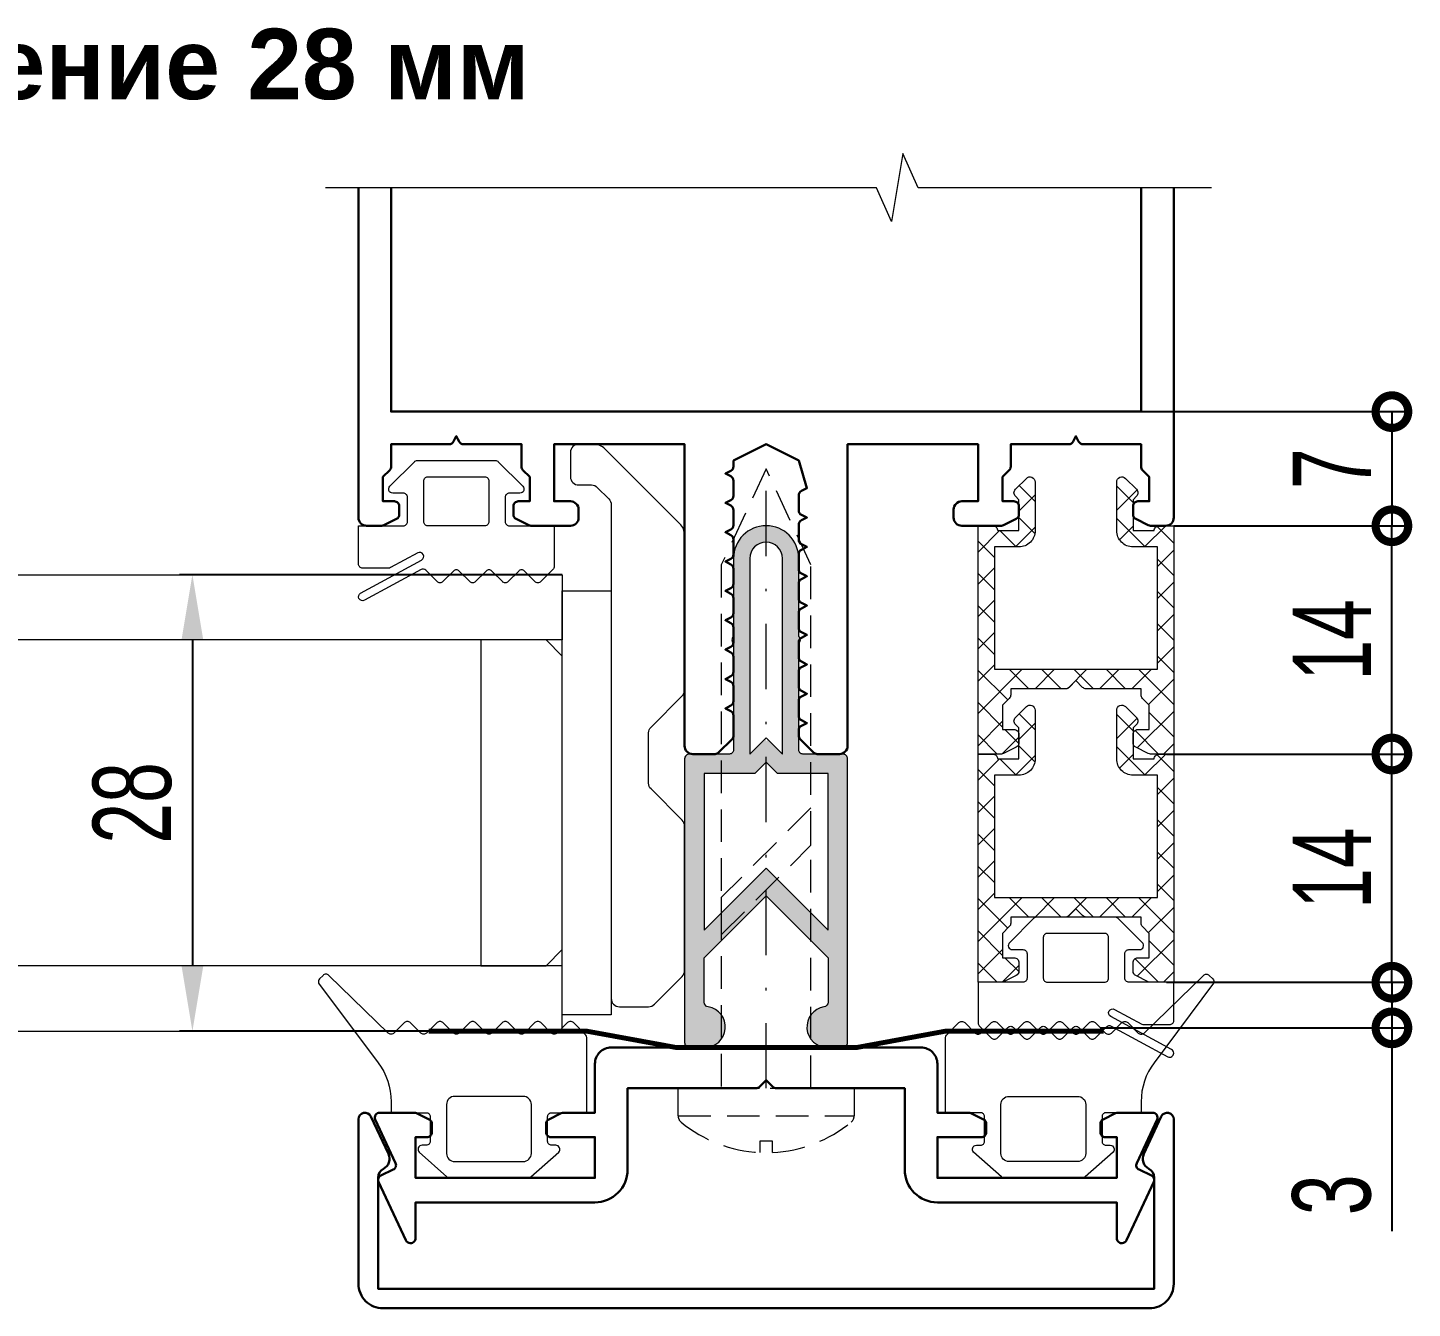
# Model space of a CAD drawing. Extents: x -37 to 8820, y -336 to 478.
# Drawn here: x 5560.3 to 5613.4, y 180.2 to 229.3 of the extents above; entities that cross this region are included whole.
import ezdxf

# ---------------------------------------------------------------- set-up
doc = ezdxf.new("R2010")
doc.units = 0
doc.header["$LTSCALE"] = 5
doc.linetypes.add('DASHDOT', pattern=[1, 0.5, -0.25, 0, -0.25])
doc.linetypes.add('HIDDEN', pattern=[0.375, 0.25, -0.125])
doc.layers.get('0').update_dxf_attribs({"linetype": 'CONTINUOUS', "lineweight": 30})
doc.layers.get('DEFPOINTS').update_dxf_attribs({"linetype": 'CONTINUOUS'})
for name, color, linetype, lineweight in [('1', 6, 'DASHDOT', 13), ('2', 3, 'HIDDEN', 13), ('Dimentions', 5, 'CONTINUOUS', 15), ('Glass', 5, 'CONTINUOUS', 20), ('Ал подклад', 7, 'CONTINUOUS', 20), ('Герлен', 7, 'CONTINUOUS', 60), ('Зигзаг', 1, 'CONTINUOUS', 15), ('Подкладки', 1, 'CONTINUOUS', 20), ('Текстовый', 7, 'CONTINUOUS', 9), ('Уплотнители', 1, 'CONTINUOUS', 20), ('Штриховка', 1, 'CONTINUOUS', 5)]:
    doc.layers.add(name, color=color, linetype=linetype, lineweight=lineweight)
doc.styles.add('3', font='RUSS.SHX', dxfattribs={"width": 0.7, "height": 3})
doc.styles.add('Каталожный', font='arial.ttf', dxfattribs={"height": 2.5})
doc.dimstyles.new('MX1_6', dxfattribs={"dimtxt": 3, "dimasz": 2.5, "dimexe": 0.5, "dimexo": 0, "dimgap": 0.8, "dimtad": 1, "dimlfac": 1.6, "dimdsep": 46, "dimtxsty": '3', "dimcen": 0, "dimclrd": 256, "dimclre": 256, "dimclrt": 256, "dimaunit": 1, "dimadec": 0, "dimazin": 0, "dimtfac": 1, "dimtmove": 0, "dimatfit": 1, "dimfxl": 1, "dimtvp": 1, "dimtolj": 1, "dimtzin": 0, "dimarcsym": 0})

# ---------------------------------------------------------------- blocks, each defined once
blk = doc.blocks.new('*D118')
at = {"layer": 'DEFPOINTS', "color": 0, "linetype": 'Continuous', "transparency": 16777216}
for p in [(5580.841, 208.373), (5566.662, 190.873), (5580.841, 190.873)]:
    blk.add_point(p, dxfattribs=at)
at = {"layer": 'Dimentions', "linetype": 'Continuous', "lineweight": -2, "transparency": 16777216}
for p, q in [((5580.841, 208.373), (5566.162, 208.373)), ((5566.662, 205.873), (5566.662, 193.373)), ((5580.841, 190.873), (5566.162, 190.873))]:
    blk.add_line(p, q, dxfattribs=at)
at = {"layer": 'Dimentions', "linetype": 'Continuous', "transparency": 16777216}
for points in [[(5566.246, 205.873), (5567.079, 205.873), (5566.662, 208.373)], [(5566.246, 193.373), (5567.079, 193.373), (5566.662, 190.873)]]:
    blk.add_solid(points, dxfattribs=at)
at = {"layer": 'Dimentions', "linetype": 'Continuous', "transparency": 16777216, "insert": (5564.362, 199.623), "char_height": 3, "attachment_point": 5, "rotation": 90, "style": '3'}
blk.add_mtext('\\A1;28', dxfattribs=at)
blk = doc.blocks.new('_DotSmall')
at = {"color": 0, "linetype": 'ByBlock', "const_width": 0.5}
blk.add_lwpolyline([(-0.0625, 0, 1), (0.0625, 0, 1)], format="xyb", close=True, dxfattribs=at)
blk = doc.blocks.new('*D120')
at = {"layer": 'DEFPOINTS', "color": 0, "linetype": 'Continuous', "transparency": 16777216}
for p in [(5604.279, 210.248), (5612.641, 210.248), (5603.998, 201.498)]:
    blk.add_point(p, dxfattribs=at)
at = {"layer": 'Dimentions', "linetype": 'Continuous', "lineweight": -2, "transparency": 16777216}
for p, q in [((5604.279, 210.248), (5613.141, 210.248)), ((5612.641, 201.498), (5612.641, 210.248)), ((5603.998, 201.498), (5613.141, 201.498))]:
    blk.add_line(p, q, dxfattribs=at)
at = {"layer": 'Dimentions', "linetype": 'Continuous', "lineweight": -2, "transparency": 16777216, "xscale": 2.5, "yscale": 2.5, "zscale": 2.5}
for p, rotation in [((5612.641, 210.248), 90), ((5612.641, 201.498), 270)]:
    blk.add_blockref('_DotSmall', p, dxfattribs=dict(at, rotation=rotation))
at = {"layer": 'Dimentions', "linetype": 'Continuous', "transparency": 16777216, "insert": (5610.341, 205.873), "char_height": 3, "attachment_point": 5, "rotation": 90, "style": '3'}
blk.add_mtext('\\A1;14', dxfattribs=at)
blk = doc.blocks.new('*D121')
at = {"layer": 'DEFPOINTS', "color": 0, "linetype": 'Continuous', "transparency": 16777216}
for p in [(5603.029, 214.623), (5609.817, 210.248), (5612.641, 210.248)]:
    blk.add_point(p, dxfattribs=at)
at = {"layer": 'Dimentions', "linetype": 'Continuous', "lineweight": -2, "transparency": 16777216}
for p, q in [((5603.029, 214.623), (5613.141, 214.623)), ((5612.641, 214.623), (5612.641, 210.248)), ((5609.817, 210.248), (5613.141, 210.248))]:
    blk.add_line(p, q, dxfattribs=at)
at = {"layer": 'Dimentions', "linetype": 'Continuous', "lineweight": -2, "transparency": 16777216, "xscale": 2.5, "yscale": 2.5, "zscale": 2.5}
for p, rotation in [((5612.641, 214.623), 90), ((5612.641, 210.248), 270)]:
    blk.add_blockref('_DotSmall', p, dxfattribs=dict(at, rotation=rotation))
at = {"layer": 'Dimentions', "linetype": 'Continuous', "transparency": 16777216, "insert": (5610.341, 212.436), "char_height": 3, "attachment_point": 5, "rotation": 90, "style": '3'}
blk.add_mtext('\\A1;7', dxfattribs=at)
blk = doc.blocks.new('*D969')
at = {"layer": 'DEFPOINTS', "color": 0, "linetype": 'Continuous', "transparency": 16777216}
for p in [(5604.279, 201.498), (5612.641, 201.498), (5603.998, 192.748)]:
    blk.add_point(p, dxfattribs=at)
at = {"layer": 'Dimentions', "linetype": 'Continuous', "lineweight": -2, "transparency": 16777216}
for p, q in [((5604.279, 201.498), (5613.141, 201.498)), ((5612.641, 192.748), (5612.641, 201.498)), ((5603.998, 192.748), (5613.141, 192.748))]:
    blk.add_line(p, q, dxfattribs=at)
at = {"layer": 'Dimentions', "linetype": 'Continuous', "lineweight": -2, "transparency": 16777216, "xscale": 2.5, "yscale": 2.5, "zscale": 2.5}
for p, rotation in [((5612.641, 201.498), 90), ((5612.641, 192.748), 270)]:
    blk.add_blockref('_DotSmall', p, dxfattribs=dict(at, rotation=rotation))
at = {"layer": 'Dimentions', "linetype": 'Continuous', "transparency": 16777216, "insert": (5610.341, 197.123), "char_height": 3, "attachment_point": 5, "rotation": 90, "style": '3'}
blk.add_mtext('\\A1;14', dxfattribs=at)
blk = doc.blocks.new('*D976')
at = {"layer": 'DEFPOINTS', "color": 0, "linetype": 'Continuous', "transparency": 16777216}
for p in [(5608.706, 192.748), (5601.466, 191), (5612.641, 191)]:
    blk.add_point(p, dxfattribs=at)
at = {"layer": 'Dimentions', "linetype": 'Continuous', "lineweight": -2, "transparency": 16777216}
for p, q in [((5612.641, 192.748), (5612.641, 195.248)), ((5608.706, 192.748), (5613.141, 192.748)), ((5612.641, 192.748), (5612.641, 191)), ((5601.466, 191), (5613.141, 191)), ((5612.641, 191), (5612.641, 183.2))]:
    blk.add_line(p, q, dxfattribs=at)
at = {"layer": 'Dimentions', "linetype": 'Continuous', "lineweight": -2, "transparency": 16777216, "xscale": 2.5, "yscale": 2.5, "zscale": 2.5}
for p, rotation in [((5612.641, 192.748), 270), ((5612.641, 191), 90)]:
    blk.add_blockref('_DotSmall', p, dxfattribs=dict(at, rotation=rotation))
at = {"layer": 'Dimentions', "linetype": 'Continuous', "transparency": 16777216, "insert": (5610.341, 184.6), "char_height": 3, "attachment_point": 5, "rotation": 90, "style": '3'}
blk.add_mtext('\\A1;3', dxfattribs=at)

msp = doc.modelspace()

# ---------------------------------------------------------------- hatches: boundary and pattern name
at = {"layer": 'Штриховка', "lineweight": 5}
h = msp.add_hatch(dxfattribs=at)
h.set_pattern_fill('ANSI37', color=256, scale=7, style=0)
h.set_pattern_definition([(45, (7993.8997, 7342.0331), (-0.61871843, 0.61871843), []), (135, (7993.8997, 7342.0331), (-0.61871843, -0.61871843), [])])
edge = h.paths.add_edge_path()
edge.add_line((5600.5289, 204.3107), (5600.2713, 204.0531))
edge.add_arc((5600.1387, 204.1857), 0.1875, 270, 315, ccw=False)
edge.add_line((5600.1387, 203.9982), (5598.0289, 203.9982))
edge.add_line((5598.0289, 203.9982), (5598.0289, 203.7634))
edge.add_arc((5597.8414, 203.7634), 0.1875, -45, 0, ccw=False)
edge.add_line((5597.974, 203.6308), (5597.7164, 203.3732))
edge.add_line((5597.7164, 203.3732), (5597.7164, 202.4357))
edge.add_line((5597.7164, 202.4357), (5598.1539, 202.4357))
edge.add_arc((5598.1539, 202.2482), 0.1875, 0, 90, ccw=False)
edge.add_line((5598.3414, 202.2482), (5598.3414, 201.9266))
edge.add_arc((5598.1539, 201.9266), 0.1875, 296.56505, 360, ccw=False)
edge.add_line((5598.2377, 201.7589), (5597.756, 201.518))
edge.add_arc((5597.6721, 201.6857), 0.1875, 270, 296.56505, ccw=False)
edge.add_line((5597.6721, 201.4982), (5596.7789, 201.4982))
edge.add_line((5596.7789, 201.4982), (5596.7789, 210.2482))
edge.add_line((5596.7789, 210.2482), (5597.3414, 210.2482))
edge.add_arc((5597.3414, 210.0607), 0.1875, 0, 90, ccw=False)
edge.add_line((5597.5289, 210.0607), (5598.3414, 210.0607))
edge.add_line((5598.3414, 210.0607), (5598.3414, 211.2482))
edge.add_line((5598.3414, 211.2482), (5598.2088, 211.3808))
edge.add_arc((5598.3414, 211.5134), 0.1875, 135, 225, ccw=False)
edge.add_line((5598.2088, 211.6459), (5598.628, 212.0651))
edge.add_arc((5598.7682, 211.925), 0.1982, 0, 135, ccw=False)
edge.add_line((5598.9664, 211.925), (5598.9664, 210.0607))
edge.add_arc((5598.3414, 210.0607), 0.625, -90, 0, ccw=False)
edge.add_line((5598.3414, 209.4357), (5597.4039, 209.4357))
edge.add_line((5597.4039, 209.4357), (5597.4039, 204.7482))
edge.add_line((5597.4039, 204.7482), (5603.6539, 204.7482))
edge.add_line((5603.6539, 204.7482), (5603.6539, 209.4357))
edge.add_line((5603.6539, 209.4357), (5602.7164, 209.4357))
edge.add_arc((5602.7164, 210.0607), 0.625, 180, 270, ccw=False)
edge.add_line((5602.0914, 210.0607), (5602.0914, 211.925))
edge.add_arc((5602.2896, 211.925), 0.1982, 45, 180, ccw=False)
edge.add_line((5602.4298, 212.0651), (5602.849, 211.6459))
edge.add_arc((5602.7164, 211.5134), 0.1875, -45, 45, ccw=False)
edge.add_line((5602.849, 211.3808), (5602.7164, 211.2482))
edge.add_line((5602.7164, 211.2482), (5602.7164, 210.0607))
edge.add_line((5602.7164, 210.0607), (5603.5289, 210.0607))
edge.add_arc((5603.7164, 210.0607), 0.1875, 90, 180, ccw=False)
edge.add_line((5603.7164, 210.2482), (5604.2789, 210.2482))
edge.add_line((5604.2789, 210.2482), (5604.2789, 201.4982))
edge.add_line((5604.2789, 201.4982), (5603.3857, 201.4982))
edge.add_arc((5603.3857, 201.6857), 0.1875, 243.43495, 270, ccw=False)
edge.add_line((5603.3018, 201.518), (5602.82, 201.7589))
edge.add_arc((5602.9039, 201.9266), 0.1875, 180, 243.43495, ccw=False)
edge.add_line((5602.7164, 201.9266), (5602.7164, 202.2482))
edge.add_arc((5602.9039, 202.2482), 0.1875, 90, 180, ccw=False)
edge.add_line((5602.9039, 202.4357), (5603.3414, 202.4357))
edge.add_line((5603.3414, 202.4357), (5603.3414, 203.3732))
edge.add_line((5603.3414, 203.3732), (5603.0838, 203.6308))
edge.add_arc((5603.2164, 203.7634), 0.1875, 180, 225, ccw=False)
edge.add_line((5603.0289, 203.7634), (5603.0289, 203.9982))
edge.add_line((5603.0289, 203.9982), (5600.9191, 203.9982))
edge.add_arc((5600.9191, 204.1857), 0.1875, 225, 270, ccw=False)
edge.add_line((5600.7865, 204.0531), (5600.5289, 204.3107))
at = {"layer": 'Штриховка'}
h = msp.add_hatch(color=256, dxfattribs=at)
h.paths.add_polyline_path([(5585.7164, 201.4982, 0.4142136), (5585.5289, 201.3107), (5585.5289, 190.4357, 0.4142136), (5585.7164, 190.2482), (5586.3101, 190.2482, 0.9221128), (5586.4361, 191.8005, -0.3675232), (5586.2789, 191.9855), (5586.2789, 193.6857), (5587.1539, 194.5607), (5587.1539, 195.6214), (5586.2789, 194.7464), (5586.2789, 200.7482), (5587.1539, 200.7482), (5587.1539, 201.4982)])
h.paths.add_polyline_path([(5590.1539, 201.4982), (5590.1539, 200.7482), (5591.0289, 200.7482), (5591.0289, 194.7464), (5590.1539, 195.6214), (5590.1539, 194.5607), (5591.0289, 193.6857), (5591.0289, 191.9855, -0.3675232), (5590.8716, 191.8005, 0.9221128), (5590.9976, 190.2482), (5591.5914, 190.2482, 0.4142136), (5591.7789, 190.4357), (5591.7789, 201.3107, 0.4142136), (5591.5914, 201.4982)])
h.paths.add_polyline_path([(5588.6539, 197.1214), (5588.6539, 196.0607), (5590.1539, 194.5607), (5590.1539, 195.6214)])
h.paths.add_polyline_path([(5587.1539, 195.6214), (5587.1539, 194.5607), (5588.6539, 196.0607), (5588.6539, 197.1214)])
h.paths.add_polyline_path([(5587.4039, 208.9982), (5587.4039, 205.9982), (5587.4039, 205.7703, -0.0283601), (5587.4027, 205.7491, 0.0024178), (5587.4039, 205.7482), (5587.4039, 201.6544, -0.4142136), (5587.2476, 201.4982), (5587.1539, 201.4982), (5587.1539, 200.7482), (5587.4179, 200.7482), (5588.6539, 201.9842), (5588.6539, 202.1232), (5588.0289, 201.4982), (5588.0289, 208.9982, -0.4142136), (5588.6539, 209.6232), (5588.6539, 210.2482, 0.4142136)])
h.paths.add_polyline_path([(5588.6539, 210.2482), (5588.6539, 209.6232, -0.4142136), (5589.2789, 208.9982), (5589.2789, 202.6092), (5589.9039, 203.2342), (5589.9039, 203.5386), (5589.9039, 205.7482), (5589.9039, 205.7886, -0.1989758), (5589.9588, 205.9212, 0.1550132), (5589.9039, 205.9982), (5589.9039, 208.9982, 0.4142136)])
h.paths.add_polyline_path([(5588.8806, 200.9609), (5589.0932, 200.7482), (5590.1539, 200.7482), (5590.1539, 201.4982), (5590.0601, 201.4982, -0.4142136), (5589.9039, 201.6544), (5589.9039, 201.9842)])
h.paths.add_polyline_path([(5587.4179, 200.7482), (5588.2145, 200.7482), (5588.6539, 201.1875), (5588.6539, 201.9842)], flags=16)
h.paths.add_polyline_path([(5588.7234, 202.0537), (5588.6539, 201.9842), (5588.6539, 201.1875), (5588.8806, 200.9609), (5589.9039, 201.9842), (5589.9039, 203.2342), (5589.2789, 202.6092), (5589.2789, 201.4982)])
at = {"layer": 'Штриховка', "lineweight": 5}
h = msp.add_hatch(dxfattribs=at)
h.set_pattern_fill('ANSI37', color=256, scale=7, style=0)
h.set_pattern_definition([(45, (7993.8997, 7333.2831), (-0.61871843, 0.61871843), []), (135, (7993.8997, 7333.2831), (-0.61871843, -0.61871843), [])])
edge = h.paths.add_edge_path()
edge.add_line((5600.5289, 195.5607), (5600.2713, 195.3031))
edge.add_arc((5600.1387, 195.4357), 0.1875, 270, 315, ccw=False)
edge.add_line((5600.1387, 195.2482), (5598.0289, 195.2482))
edge.add_line((5598.0289, 195.2482), (5598.0289, 195.0134))
edge.add_arc((5597.8414, 195.0134), 0.1875, -45, 0, ccw=False)
edge.add_line((5597.974, 194.8808), (5597.7164, 194.6232))
edge.add_line((5597.7164, 194.6232), (5597.7164, 193.6857))
edge.add_line((5597.7164, 193.6857), (5598.1539, 193.6857))
edge.add_arc((5598.1539, 193.4982), 0.1875, 0, 90, ccw=False)
edge.add_line((5598.3414, 193.4982), (5598.3414, 193.1766))
edge.add_arc((5598.1539, 193.1766), 0.1875, 296.56505, 360, ccw=False)
edge.add_line((5598.2377, 193.0089), (5597.756, 192.768))
edge.add_arc((5597.6721, 192.9357), 0.1875, 270, 296.56505, ccw=False)
edge.add_line((5597.6721, 192.7482), (5596.7789, 192.7482))
edge.add_line((5596.7789, 192.7482), (5596.7789, 201.4982))
edge.add_line((5596.7789, 201.4982), (5597.3414, 201.4982))
edge.add_arc((5597.3414, 201.3107), 0.1875, 0, 90, ccw=False)
edge.add_line((5597.5289, 201.3107), (5598.3414, 201.3107))
edge.add_line((5598.3414, 201.3107), (5598.3414, 202.4982))
edge.add_line((5598.3414, 202.4982), (5598.2088, 202.6308))
edge.add_arc((5598.3414, 202.7634), 0.1875, 135, 225, ccw=False)
edge.add_line((5598.2088, 202.8959), (5598.628, 203.3151))
edge.add_arc((5598.7682, 203.175), 0.1982, 0, 135, ccw=False)
edge.add_line((5598.9664, 203.175), (5598.9664, 201.3107))
edge.add_arc((5598.3414, 201.3107), 0.625, -90, 0, ccw=False)
edge.add_line((5598.3414, 200.6857), (5597.4039, 200.6857))
edge.add_line((5597.4039, 200.6857), (5597.4039, 195.9982))
edge.add_line((5597.4039, 195.9982), (5603.6539, 195.9982))
edge.add_line((5603.6539, 195.9982), (5603.6539, 200.6857))
edge.add_line((5603.6539, 200.6857), (5602.7164, 200.6857))
edge.add_arc((5602.7164, 201.3107), 0.625, 180, 270, ccw=False)
edge.add_line((5602.0914, 201.3107), (5602.0914, 203.175))
edge.add_arc((5602.2896, 203.175), 0.1982, 45, 180, ccw=False)
edge.add_line((5602.4298, 203.3151), (5602.849, 202.8959))
edge.add_arc((5602.7164, 202.7634), 0.1875, -45, 45, ccw=False)
edge.add_line((5602.849, 202.6308), (5602.7164, 202.4982))
edge.add_line((5602.7164, 202.4982), (5602.7164, 201.3107))
edge.add_line((5602.7164, 201.3107), (5603.5289, 201.3107))
edge.add_arc((5603.7164, 201.3107), 0.1875, 90, 180, ccw=False)
edge.add_line((5603.7164, 201.4982), (5604.2789, 201.4982))
edge.add_line((5604.2789, 201.4982), (5604.2789, 192.7482))
edge.add_line((5604.2789, 192.7482), (5603.3857, 192.7482))
edge.add_arc((5603.3857, 192.9357), 0.1875, 243.43495, 270, ccw=False)
edge.add_line((5603.3018, 192.768), (5602.82, 193.0089))
edge.add_arc((5602.9039, 193.1766), 0.1875, 180, 243.43495, ccw=False)
edge.add_line((5602.7164, 193.1766), (5602.7164, 193.4982))
edge.add_arc((5602.9039, 193.4982), 0.1875, 90, 180, ccw=False)
edge.add_line((5602.9039, 193.6857), (5603.3414, 193.6857))
edge.add_line((5603.3414, 193.6857), (5603.3414, 194.6232))
edge.add_line((5603.3414, 194.6232), (5603.0838, 194.8808))
edge.add_arc((5603.2164, 195.0134), 0.1875, 180, 225, ccw=False)
edge.add_line((5603.0289, 195.0134), (5603.0289, 195.2482))
edge.add_line((5603.0289, 195.2482), (5600.9191, 195.2482))
edge.add_arc((5600.9191, 195.4357), 0.1875, 225, 270, ccw=False)
edge.add_line((5600.7865, 195.3031), (5600.5289, 195.5607))

# ---------------------------------------------------------------- linework, layer by layer
msp.add_lwpolyline([(5604.2789, 223.204), (5604.2789, 210.5607, -0.4142136), (5603.9664, 210.2482), (5603.3857, 210.2482, -0.1164338), (5603.3018, 210.268), (5602.82, 210.5089, -0.284079), (5602.7164, 210.6766), (5602.7164, 210.9982, -0.4142136), (5602.9039, 211.1857), (5603.3414, 211.1857), (5603.3414, 212.1232), (5603.0838, 212.3808, -0.1989124), (5603.0289, 212.5134), (5603.0289, 213.3732), (5600.801, 213.3732, -0.284079), (5600.6333, 213.4768), (5600.5289, 213.6857), (5600.4245, 213.4768, -0.284079), (5600.2568, 213.3732), (5598.0289, 213.3732), (5598.0289, 212.5134, -0.1989124), (5597.974, 212.3808), (5597.7164, 212.1232), (5597.7164, 211.1857), (5598.1539, 211.1857, -0.4142136), (5598.3414, 210.9982), (5598.3414, 210.6766, -0.284079), (5598.2377, 210.5089), (5597.756, 210.268, -0.1164338), (5597.6721, 210.2482), (5596.1539, 210.2482, -0.4142136), (5595.8414, 210.5607), (5595.8414, 210.8732, -0.4142136), (5596.1539, 211.1857), (5596.7789, 211.1857), (5596.7789, 213.3732), (5591.7789, 213.3732), (5591.7789, 201.8107, -0.4142136), (5591.4664, 201.4982), (5590.6066, 201.4982, -0.1989124), (5590.474, 201.5531), (5589.9588, 202.0683, -0.1989124), (5589.9039, 202.2009), (5589.9039, 202.4136, -0.284079), (5590.0075, 202.5813), (5590.2164, 202.6857), (5590.0075, 202.7901, -0.284079), (5589.9039, 202.9578), (5589.9039, 203.5386, -0.284079), (5590.0075, 203.7063), (5590.2164, 203.8107), (5590.0075, 203.9151, -0.284079), (5589.9039, 204.0828), (5589.9039, 204.6636, -0.284079), (5590.0075, 204.8313), (5590.2164, 204.9357), (5590.0075, 205.0401, -0.284079), (5589.9039, 205.2078), (5589.9039, 205.7886, -0.284079), (5590.0075, 205.9563), (5590.2164, 206.0607), (5590.0075, 206.1651, -0.284079), (5589.9039, 206.3328), (5589.9039, 206.9136, -0.284079), (5590.0075, 207.0813), (5590.2164, 207.1857), (5590.0075, 207.2901, -0.284079), (5589.9039, 207.4578), (5589.9039, 208.0386, -0.284079), (5590.0075, 208.2063), (5590.2164, 208.3107), (5590.0075, 208.4151, -0.284079), (5589.9039, 208.5828), (5589.9039, 209.1636, -0.284079), (5590.0075, 209.3313), (5590.2164, 209.4357), (5590.0075, 209.5401, -0.284079), (5589.9039, 209.7078), (5589.9039, 210.2886, -0.284079), (5590.0075, 210.4563), (5590.2164, 210.5607), (5590.0075, 210.6651, -0.284079), (5589.9039, 210.8328), (5589.9039, 211.4136, -0.284079), (5590.0075, 211.5813), (5590.2164, 211.6857), (5589.9039, 212.7482), (5588.6539, 213.3732), (5587.4039, 212.7482), (5587.4039, 212.5203, -0.284079), (5587.3002, 212.3526), (5587.0914, 212.2482), (5587.3002, 212.1438, -0.284079), (5587.4039, 211.9761), (5587.4039, 211.3953, -0.284079), (5587.3002, 211.2276), (5587.0914, 211.1232), (5587.3002, 211.0188, -0.284079), (5587.4039, 210.8511), (5587.4039, 210.2703, -0.284079), (5587.3002, 210.1026), (5587.0914, 209.9982), (5587.3002, 209.8938, -0.284079), (5587.4039, 209.7261), (5587.4039, 209.1453, -0.284079), (5587.3002, 208.9776), (5587.0914, 208.8732), (5587.3002, 208.7688, -0.284079), (5587.4039, 208.6011), (5587.4039, 208.0203, -0.284079), (5587.3002, 207.8526), (5587.0914, 207.7482), (5587.3002, 207.6438, -0.284079), (5587.4039, 207.4761), (5587.4039, 206.8953, -0.284079), (5587.3002, 206.7276), (5587.0914, 206.6232), (5587.3002, 206.5188, -0.284079), (5587.4039, 206.3511), (5587.4039, 205.7703, -0.284079), (5587.3002, 205.6026), (5587.0914, 205.4982), (5587.3002, 205.3938, -0.284079), (5587.4039, 205.2261), (5587.4039, 204.6453, -0.284079), (5587.3002, 204.4776), (5587.0914, 204.3732), (5587.3002, 204.2688, -0.284079), (5587.4039, 204.1011), (5587.4039, 203.5203, -0.284079), (5587.3002, 203.3526), (5587.0914, 203.2482), (5587.3002, 203.1438, -0.284079), (5587.4039, 202.9761), (5587.4039, 202.2009, -0.1989124), (5587.349, 202.0683), (5586.8338, 201.5531, -0.1989124), (5586.7012, 201.4982), (5585.8414, 201.4982, -0.4142136), (5585.5289, 201.8107), (5585.5289, 213.3732), (5580.5289, 213.3732), (5580.5289, 211.1857), (5581.1539, 211.1857, -0.4142136), (5581.4664, 210.8732), (5581.4664, 210.5607, -0.4142136), (5581.1539, 210.2482), (5579.6357, 210.2482, -0.1164338), (5579.5518, 210.268), (5579.07, 210.5089, -0.284079), (5578.9664, 210.6766), (5578.9664, 210.9982, -0.4142136), (5579.1539, 211.1857), (5579.5914, 211.1857), (5579.5914, 212.1232), (5579.3338, 212.3808, -0.1989124), (5579.2789, 212.5134), (5579.2789, 213.3732), (5577.051, 213.3732, -0.284079), (5576.8833, 213.4768), (5576.7789, 213.6857), (5576.6745, 213.4768, -0.284079), (5576.5068, 213.3732), (5574.2789, 213.3732), (5574.2789, 212.5134, -0.1989124), (5574.224, 212.3808), (5573.9664, 212.1232), (5573.9664, 211.1857), (5574.4039, 211.1857, -0.4142136), (5574.5914, 210.9982), (5574.5914, 210.6766, -0.284079), (5574.4877, 210.5089), (5574.006, 210.268, -0.1164338), (5573.9221, 210.2482), (5573.3414, 210.2482, -0.4142136), (5573.0289, 210.5607), (5573.0289, 223.204)], format="xyb")
msp.add_lwpolyline([(5603.0289, 223.204), (5603.0289, 214.6232), (5574.2789, 214.6232), (5574.2789, 223.204)])
for points in [[(5573.7965, 185.0943, -0.4142136), (5573.8871, 185.3434), (5574.359, 185.5634, 0.4142136), (5574.4496, 185.8126), (5573.6715, 187.4815, -0.5486188), (5573.8414, 187.7482), (5575.1721, 187.7482, -0.1164338), (5575.256, 187.7284), (5575.7377, 187.4875, -0.284079), (5575.8414, 187.3198), (5575.8414, 186.9982, -0.4142136), (5575.6539, 186.8107), (5575.2164, 186.8107), (5575.2164, 185.2482), (5582.0914, 185.2482), (5582.0914, 186.8107), (5580.4039, 186.8107, -0.4142136), (5580.2164, 186.9982), (5580.2164, 187.3198, -0.284079), (5580.32, 187.4875), (5580.8018, 187.7284, -0.1164338), (5580.8857, 187.7482), (5582.0914, 187.7482), (5582.0914, 189.6232, -0.4142136), (5582.7164, 190.2482), (5594.5914, 190.2482, -0.4142136), (5595.2164, 189.6232), (5595.2164, 187.7482), (5596.4221, 187.7482, -0.1164338), (5596.506, 187.7284), (5596.9877, 187.4875, -0.284079), (5597.0914, 187.3198), (5597.0914, 186.9982, -0.4142136), (5596.9039, 186.8107), (5595.2164, 186.8107), (5595.2164, 185.2482), (5602.0914, 185.2482), (5602.0914, 186.8107), (5601.6539, 186.8107, -0.4142136), (5601.4664, 186.9982), (5601.4664, 187.3198, -0.284079), (5601.57, 187.4875), (5602.0518, 187.7284, -0.1164338), (5602.1357, 187.7482), (5603.4664, 187.7482, -0.5486188), (5603.6363, 187.4815), (5602.8581, 185.8126, 0.4142136), (5602.9488, 185.5634), (5603.4206, 185.3434, -0.4142136), (5603.5113, 185.0943), (5602.4678, 182.8565, -0.2914734), (5602.2979, 182.7482), (5602.2789, 182.7482, -0.4142136), (5602.0914, 182.9357), (5602.0914, 184.3107), (5595.2164, 184.3107, -0.4142136), (5593.9664, 185.5607), (5593.9664, 188.6857), (5589.0441, 188.6857, -0.1989124), (5588.9115, 188.7406), (5588.6539, 188.9982), (5588.3963, 188.7406, -0.1989124), (5588.2637, 188.6857), (5583.3414, 188.6857), (5583.3414, 185.5607, -0.4142136), (5582.0914, 184.3107), (5575.2164, 184.3107), (5575.2164, 182.9357, -0.4142136), (5575.0289, 182.7482), (5575.0099, 182.7482, -0.2914734), (5574.84, 182.8565)], [(5603.3414, 180.2482), (5573.9664, 180.2482, -0.4142136), (5573.0289, 181.1857), (5573.0289, 187.4982, -0.8025849), (5573.5055, 187.6038), (5574.1754, 186.1672, -0.4015594), (5573.9808, 185.5942, 0.2797393), (5573.7789, 185.2615), (5573.7789, 180.9982), (5603.5289, 180.9982), (5603.5289, 185.2615, 0.2797393), (5603.327, 185.5942, -0.4015594), (5603.1324, 186.1672), (5603.8023, 187.6038, -0.8025849), (5604.2789, 187.4982), (5604.2789, 181.1857, -0.4142136)]]:
    msp.add_lwpolyline(points, format="xyb", close=True)
at = {"layer": '1'}
msp.add_line((5588.6539, 188.6857), (5588.6539, 212.4357), dxfattribs=at)
at = {"layer": '2'}
msp.add_line((5585.2789, 187.6296), (5592.0289, 187.6296), dxfattribs=at)
for points in [[(5590.3726, 188.6857), (5590.3726, 208.7498), (5588.6539, 212.4357), (5586.9351, 208.7498), (5586.9351, 188.6857)], [(5586.9351, 194.5641), (5590.3726, 198.0016), (5590.3726, 199.4339), (5586.9351, 195.9964)]]:
    msp.add_lwpolyline(points, close=True, dxfattribs=at)
msp.add_lwpolyline([(5588.4083, 186.2228, -0.1618489), (5585.3925, 187.3886, -0.2238875), (5585.2789, 187.6296), (5585.2789, 188.6857), (5592.0289, 188.6857), (5592.0289, 187.6296, -0.2238875), (5591.9153, 187.3886, -0.1618489), (5588.8995, 186.2228), (5588.8995, 186.6605), (5588.4083, 186.6605)], format="xyb", close=True, dxfattribs=at)
at = {"layer": 'Glass'}
for points in [[(5580.8414, 205.8732), (5542.0865, 205.8732), (5542.0865, 208.3732), (5580.8414, 208.3732)], [(5580.8414, 193.9982), (5580.8414, 205.2482), (5580.2164, 205.8732), (5577.7164, 205.8732), (5577.7164, 193.3732), (5580.2164, 193.3732)], [(5580.8414, 193.3732), (5542.0865, 193.3732), (5542.0865, 190.8732), (5580.8414, 190.8732)]]:
    msp.add_lwpolyline(points, close=True, dxfattribs=at)
at = {"layer": 'Ал подклад'}
msp.add_lwpolyline([(5585.5289, 193.1901), (5585.5289, 198.7393, 0.1989124), (5585.4374, 198.9603), (5584.241, 200.1567, -0.1989124), (5584.1494, 200.3776), (5584.1494, 202.3073, -0.1989124), (5584.241, 202.5283), (5585.4374, 203.7247, 0.1989124), (5585.5289, 203.9456), (5585.5289, 209.8821, 0.1989124), (5585.3458, 210.324), (5582.4797, 213.1901, 0.1989124), (5582.0378, 213.3732), (5581.4664, 213.3732, 0.4142136), (5581.1539, 213.0607), (5581.1539, 212.1232, 0.4142136), (5581.4664, 211.8107), (5581.9619, 211.8107, -0.1989124), (5582.1829, 211.7192), (5582.6249, 211.2772, -0.1989124), (5582.7164, 211.0562), (5582.7164, 192.1232, 0.4142136), (5583.0289, 191.8107), (5584.1494, 191.8107, 0.1989124), (5584.3704, 191.9022), (5585.4374, 192.9692, 0.1989124)], format="xyb", close=True, dxfattribs=at)
at = {"layer": 'Герлен', "ltscale": 2, "const_width": 0.1875}
msp.add_lwpolyline([(5575.7164, 190.8732), (5581.7789, 190.8732), (5585.1947, 190.2482), (5592.1369, 190.2482), (5595.5289, 190.8732), (5601.5914, 190.8732)], dxfattribs=at)
at = {"layer": 'Зигзаг'}
msp.add_lwpolyline([(5605.7279, 223.204), (5594.4807, 223.204), (5593.8999, 224.5219), (5593.4642, 221.9092), (5592.8817, 223.204), (5571.765, 223.204)], dxfattribs=at)
at = {"layer": 'Подкладки'}
msp.add_lwpolyline([(5582.7164, 191.4982), (5580.8414, 191.4982), (5580.8414, 207.7482), (5582.7164, 207.7482)], close=True, dxfattribs=at)
at = {"layer": 'Уплотнители'}
for points in [[(5575.2981, 209.2091), (5574.2531, 208.6421, -0.1249127), (5574.1786, 208.6232), (5573.1851, 208.6232, -0.4142136), (5573.0289, 208.7794), (5573.0289, 210.2482), (5574.7476, 210.2482, 0.4142136), (5574.9039, 210.4044), (5574.9039, 211.3419, 0.4142136), (5574.7476, 211.4982), (5574.3414, 211.4982, -0.6685867), (5574.231, 211.7651), (5575.1706, 212.7026, -0.1986192), (5575.281, 212.7482), (5578.2768, 212.7482, -0.1986192), (5578.3871, 212.7026), (5579.3267, 211.7651, -0.6685867), (5579.2164, 211.4982), (5578.8101, 211.4982, 0.4142136), (5578.6539, 211.3419), (5578.6539, 210.4044, 0.4142136), (5578.8101, 210.2482), (5580.5289, 210.2482), (5580.5289, 208.6879, -0.1989124), (5580.4831, 208.5774), (5580.0144, 208.1087, -0.4142136), (5579.7934, 208.1087), (5579.3894, 208.5127, 0.4142136), (5579.1684, 208.5127), (5578.7644, 208.1087, -0.4142136), (5578.5434, 208.1087), (5578.1394, 208.5127, 0.4142136), (5577.9184, 208.5127), (5577.5144, 208.1087, -0.4142136), (5577.2934, 208.1087), (5576.8894, 208.5127, 0.4142136), (5576.6684, 208.5127), (5576.2644, 208.1087, -0.4142136), (5576.0434, 208.1087), (5575.6114, 208.5407, 0.3320761), (5575.4264, 208.5676), (5573.2596, 207.3921, -1), (5573.1106, 207.6668), (5575.4471, 208.9344, 1)], [(5575.6851, 212.1232), (5577.8726, 212.1232, -0.4142136), (5578.0289, 211.9669), (5578.0289, 210.4044, -0.4142136), (5577.8726, 210.2482), (5575.6851, 210.2482, -0.4142136), (5575.5289, 210.4044), (5575.5289, 211.9669, -0.4142136)], [(5591.5914, 201.4982), (5590.0601, 201.4982, -0.4142136), (5589.9039, 201.6544), (5589.9039, 205.7482, 0.5), (5589.9039, 205.9982), (5589.9039, 208.9982, 1), (5587.4039, 208.9982), (5587.4039, 205.9982, 0.5), (5587.4039, 205.7482), (5587.4039, 201.6544, -0.4142136), (5587.2476, 201.4982), (5585.7164, 201.4982, 0.4142136), (5585.5289, 201.3107), (5585.5289, 190.4357, 0.4142136), (5585.7164, 190.2482), (5586.3101, 190.2482, 0.9221128), (5586.4361, 191.8005, -0.3675232), (5586.2789, 191.9855), (5586.2789, 193.6857), (5588.6539, 196.0607), (5591.0289, 193.6857), (5591.0289, 191.9855, -0.3675232), (5590.8716, 191.8005, 0.9221128), (5590.9976, 190.2482), (5591.5914, 190.2482, 0.4142136), (5591.7789, 190.4357), (5591.7789, 201.3107, 0.4142136)], [(5588.6539, 202.1232), (5589.2789, 201.4982), (5589.2789, 208.9982, 1), (5588.0289, 208.9982), (5588.0289, 201.4982), (5588.6539, 202.1232)], [(5602.0096, 191.7091), (5603.0547, 191.1421, 0.1249127), (5603.1292, 191.1232), (5604.1226, 191.1232, 0.4142136), (5604.2789, 191.2794), (5604.2789, 192.7482), (5602.5601, 192.7482, -0.4142136), (5602.4039, 192.9044), (5602.4039, 193.8419, -0.4142136), (5602.5601, 193.9982), (5602.9664, 193.9982, 0.6685867), (5603.0767, 194.2651), (5602.1371, 195.2026, 0.1986192), (5602.0268, 195.2482), (5599.031, 195.2482, 0.1986192), (5598.9206, 195.2026), (5597.981, 194.2651, 0.6685867), (5598.0914, 193.9982), (5598.4976, 193.9982, -0.4142136), (5598.6539, 193.8419), (5598.6539, 192.9044, -0.4142136), (5598.4976, 192.7482), (5596.7789, 192.7482), (5596.7789, 191.1879, 0.1989124), (5596.8247, 191.0774), (5597.2934, 190.6087, 0.4142136), (5597.5144, 190.6087), (5597.9184, 191.0127, -0.4142136), (5598.1394, 191.0127), (5598.5434, 190.6087, 0.4142136), (5598.7644, 190.6087), (5599.1684, 191.0127, -0.4142136), (5599.3894, 191.0127), (5599.7934, 190.6087, 0.4142136), (5600.0144, 190.6087), (5600.4184, 191.0127, -0.4142136), (5600.6394, 191.0127), (5601.0434, 190.6087, 0.4142136), (5601.2644, 190.6087), (5601.6964, 191.0407, -0.3320761), (5601.8814, 191.0676), (5604.0481, 189.8921, 1), (5604.1971, 190.1668), (5601.8606, 191.4344, -1)], [(5601.6226, 194.6232), (5599.4351, 194.6232, 0.4142136), (5599.2789, 194.4669), (5599.2789, 192.9044, 0.4142136), (5599.4351, 192.7482), (5601.6226, 192.7482, 0.4142136), (5601.7789, 192.9044), (5601.7789, 194.4669, 0.4142136)], [(5580.4351, 186.4982, -0.4142136), (5580.2789, 186.6544), (5580.2789, 187.5919, -0.4142136), (5580.4351, 187.7482), (5581.7789, 187.7482), (5581.7789, 190.6361, 0.1989124), (5581.7423, 190.7245), (5581.2644, 191.2024, 0.4142136), (5581.0434, 191.2024), (5580.6394, 190.7984, -0.4142136), (5580.4184, 190.7984), (5580.0144, 191.2024, 0.4142136), (5579.7934, 191.2024), (5579.3894, 190.7984, -0.4142136), (5579.1684, 190.7984), (5578.7644, 191.2024, 0.4142136), (5578.5434, 191.2024), (5578.1394, 190.7984, -0.4142136), (5577.9184, 190.7984), (5577.5144, 191.2024, 0.4142136), (5577.2934, 191.2024), (5576.8894, 190.7984, -0.4142136), (5576.6684, 190.7984), (5576.2644, 191.2024, 0.4142136), (5576.0434, 191.2024), (5575.6394, 190.7984, -0.4142136), (5575.4184, 190.7984), (5575.0144, 191.2024, 0.4142136), (5574.7934, 191.2024), (5574.3894, 190.7984, -0.4142136), (5574.1684, 190.7984), (5571.8894, 193.0127, 0.4142136), (5571.6684, 193.0127), (5571.5371, 192.8814, 0.2925382), (5571.501, 192.7169), (5573.7817, 189.6637, -0.1617878), (5574.2789, 188.1675), (5574.2789, 187.7482), (5575.6226, 187.7482, -0.4142136), (5575.7789, 187.5919), (5575.7789, 186.6544, -0.4142136), (5575.6226, 186.4982), (5575.4664, 186.4982, 0.6685867), (5575.356, 186.2313), (5576.4206, 185.2938, 0.1986192), (5576.531, 185.2482), (5579.5268, 185.2482, 0.1986192), (5579.6371, 185.2938), (5580.7017, 186.2313, 0.6685867), (5580.5914, 186.4982)], [(5596.8726, 186.4982, 0.4142136), (5597.0289, 186.6544), (5597.0289, 187.5919, 0.4142136), (5596.8726, 187.7482), (5595.5289, 187.7482), (5595.5289, 190.6361, -0.1989124), (5595.5655, 190.7245), (5596.0434, 191.2024, -0.4142136), (5596.2644, 191.2024), (5596.6684, 190.7984, 0.4142136), (5596.8894, 190.7984), (5597.2934, 191.2024, -0.4142136), (5597.5144, 191.2024), (5597.9184, 190.7984, 0.4142136), (5598.1394, 190.7984), (5598.5434, 191.2024, -0.4142136), (5598.7644, 191.2024), (5599.1684, 190.7984, 0.4142136), (5599.3894, 190.7984), (5599.7934, 191.2024, -0.4142136), (5600.0144, 191.2024), (5600.4184, 190.7984, 0.4142136), (5600.6394, 190.7984), (5601.0434, 191.2024, -0.4142136), (5601.2644, 191.2024), (5601.6684, 190.7984, 0.4142136), (5601.8894, 190.7984), (5602.2934, 191.2024, -0.4142136), (5602.5144, 191.2024), (5602.9184, 190.7984, 0.4142136), (5603.1394, 190.7984), (5605.4184, 193.0127, -0.4142136), (5605.6394, 193.0127), (5605.7707, 192.8814, -0.2925382), (5605.8068, 192.7169), (5603.526, 189.6637, 0.1617878), (5603.0289, 188.1675), (5603.0289, 187.7482), (5601.6851, 187.7482, 0.4142136), (5601.5289, 187.5919), (5601.5289, 186.6544, 0.4142136), (5601.6851, 186.4982), (5601.8414, 186.4982, -0.6685867), (5601.9517, 186.2313), (5600.8871, 185.2938, -0.1986192), (5600.7768, 185.2482), (5597.781, 185.2482, -0.1986192), (5597.6706, 185.2938), (5596.606, 186.2313, -0.6685867), (5596.7164, 186.4982)], [(5576.7164, 185.8732), (5579.3414, 185.8732, 0.4142136), (5579.6539, 186.1857), (5579.6539, 188.0607, 0.4142136), (5579.3414, 188.3732), (5576.7164, 188.3732, 0.4142136), (5576.4039, 188.0607), (5576.4039, 186.1857, 0.4142136)], [(5600.5914, 185.8732), (5597.9664, 185.8732, -0.4142136), (5597.6539, 186.1857), (5597.6539, 188.0607, -0.4142136), (5597.9664, 188.3732), (5600.5914, 188.3732, -0.4142136), (5600.9039, 188.0607), (5600.9039, 186.1857, -0.4142136)]]:
    msp.add_lwpolyline(points, format="xyb", close=True, dxfattribs=at)
for points in [[(5600.5289, 204.3107), (5600.2713, 204.0531, -0.1989124), (5600.1387, 203.9982), (5598.0289, 203.9982), (5598.0289, 203.7634, -0.1989124), (5597.974, 203.6308), (5597.7164, 203.3732), (5597.7164, 202.4357), (5598.1539, 202.4357, -0.4142136), (5598.3414, 202.2482), (5598.3414, 201.9266, -0.284079), (5598.2377, 201.7589), (5597.756, 201.518, -0.1164338), (5597.6721, 201.4982), (5596.7789, 201.4982), (5596.7789, 210.2482), (5597.3414, 210.2482, -0.4142136), (5597.5289, 210.0607), (5598.3414, 210.0607), (5598.3414, 211.2482), (5598.2088, 211.3808, -0.4142136), (5598.2088, 211.6459), (5598.628, 212.0651, -0.6681786), (5598.9664, 211.925), (5598.9664, 210.0607, -0.4142136), (5598.3414, 209.4357), (5597.4039, 209.4357), (5597.4039, 204.7482), (5603.6539, 204.7482), (5603.6539, 209.4357), (5602.7164, 209.4357, -0.4142136), (5602.0914, 210.0607), (5602.0914, 211.925, -0.6681786), (5602.4298, 212.0651), (5602.849, 211.6459, -0.4142136), (5602.849, 211.3808), (5602.7164, 211.2482), (5602.7164, 210.0607), (5603.5289, 210.0607, -0.4142136), (5603.7164, 210.2482), (5604.2789, 210.2482), (5604.2789, 201.4982), (5603.3857, 201.4982, -0.1164338), (5603.3018, 201.518), (5602.82, 201.7589, -0.284079), (5602.7164, 201.9266), (5602.7164, 202.2482, -0.4142136), (5602.9039, 202.4357), (5603.3414, 202.4357), (5603.3414, 203.3732), (5603.0838, 203.6308, -0.1989124), (5603.0289, 203.7634), (5603.0289, 203.9982), (5600.9191, 203.9982, -0.1989124), (5600.7865, 204.0531), (5600.5289, 204.3107)], [(5600.5289, 195.5607), (5600.2713, 195.3031, -0.1989124), (5600.1387, 195.2482), (5598.0289, 195.2482), (5598.0289, 195.0134, -0.1989124), (5597.974, 194.8808), (5597.7164, 194.6232), (5597.7164, 193.6857), (5598.1539, 193.6857, -0.4142136), (5598.3414, 193.4982), (5598.3414, 193.1766, -0.284079), (5598.2377, 193.0089), (5597.756, 192.768, -0.1164338), (5597.6721, 192.7482), (5596.7789, 192.7482), (5596.7789, 201.4982), (5597.3414, 201.4982, -0.4142136), (5597.5289, 201.3107), (5598.3414, 201.3107), (5598.3414, 202.4982), (5598.2088, 202.6308, -0.4142136), (5598.2088, 202.8959), (5598.628, 203.3151, -0.6681786), (5598.9664, 203.175), (5598.9664, 201.3107, -0.4142136), (5598.3414, 200.6857), (5597.4039, 200.6857), (5597.4039, 195.9982), (5603.6539, 195.9982), (5603.6539, 200.6857), (5602.7164, 200.6857, -0.4142136), (5602.0914, 201.3107), (5602.0914, 203.175, -0.6681786), (5602.4298, 203.3151), (5602.849, 202.8959, -0.4142136), (5602.849, 202.6308), (5602.7164, 202.4982), (5602.7164, 201.3107), (5603.5289, 201.3107, -0.4142136), (5603.7164, 201.4982), (5604.2789, 201.4982), (5604.2789, 192.7482), (5603.3857, 192.7482, -0.1164338), (5603.3018, 192.768), (5602.82, 193.0089, -0.284079), (5602.7164, 193.1766), (5602.7164, 193.4982, -0.4142136), (5602.9039, 193.6857), (5603.3414, 193.6857), (5603.3414, 194.6232), (5603.0838, 194.8808, -0.1989124), (5603.0289, 195.0134), (5603.0289, 195.2482), (5600.9191, 195.2482, -0.1989124), (5600.7865, 195.3031), (5600.5289, 195.5607)]]:
    msp.add_lwpolyline(points, format="xyb", dxfattribs=at)
msp.add_lwpolyline([(5589.0932, 200.7482), (5588.6539, 201.1875), (5588.2145, 200.7482), (5586.2789, 200.7482), (5586.2789, 194.7464), (5588.6539, 197.1214), (5591.0289, 194.7464), (5591.0289, 200.7482)], close=True, dxfattribs=at)

# ---------------------------------------------------------------- texts
at = {"layer": 'Текстовый', "linetype": 'Continuous', "insert": (5545.2112, 229.302), "char_height": 2.7, "width": 42.664921, "attachment_point": 1, "style": 'Каталожный'}
msp.add_mtext('\\pxql;{\\fArial|b1|i0|c204|p34;Заполнение 28 мм}', dxfattribs=at)

# ---------------------------------------------------------------- dimensions: what is measured, and where the dimension line sits
at = {"layer": 'Dimentions', "linetype": 'Continuous'}
dim = msp.add_linear_dim(base=(5612.6412, 210.2482), p1=(5603.0289, 214.6232), p2=(5609.8174, 210.2482), angle=90, dimstyle='MX1_6', override={"dimdec": 0, "dimblk1": 'DotSmall', "dimblk2": 'DotSmall', "dimsah": 1}, dxfattribs=at)
dim.commit()
dim.dimension.update_dxf_attribs({"geometry": '*D121', "text_midpoint": (5610.3412, 212.4357)})
for base, p1, p2, picture, middle in [((5612.6412, 210.2482), (5603.9976, 201.4982), (5604.2789, 210.2482), '*D120', (5612.6412, 205.8732)), ((5612.6412, 201.4982), (5603.9976, 192.7482), (5604.2789, 201.4982), '*D969', (5612.6412, 197.1232))]:
    dim = msp.add_linear_dim(base=base, p1=p1, p2=p2, angle=90, dimstyle='MX1_6', override={"dimdec": 0, "dimblk1": 'DotSmall', "dimblk2": 'DotSmall', "dimsah": 1}, dxfattribs=at)
    dim.commit()
    dim.dimension.update_dxf_attribs({"geometry": picture, "text_midpoint": middle, "dimtype": 160})
dim = msp.add_linear_dim(base=(5566.6622, 190.8732), p1=(5580.8414, 208.3732), p2=(5580.8414, 190.8732), angle=90, dimstyle='MX1_6', dxfattribs=at)
dim.commit()
dim.dimension.update_dxf_attribs({"geometry": '*D118', "text_midpoint": (5564.3622, 199.6232)})
dim = msp.add_linear_dim(base=(5612.6412, 191.0004), p1=(5608.7061, 192.7482), p2=(5601.4664, 191.0004), angle=90, text='3', dimstyle='MX1_6', override={"dimblk1": 'DotSmall', "dimblk2": 'DotSmall', "dimsah": 1}, dxfattribs=at)
dim.commit()
dim.dimension.update_dxf_attribs({"geometry": '*D976', "text_midpoint": (5610.3412, 184.6004)})

doc.saveas('drawing.dxf')
